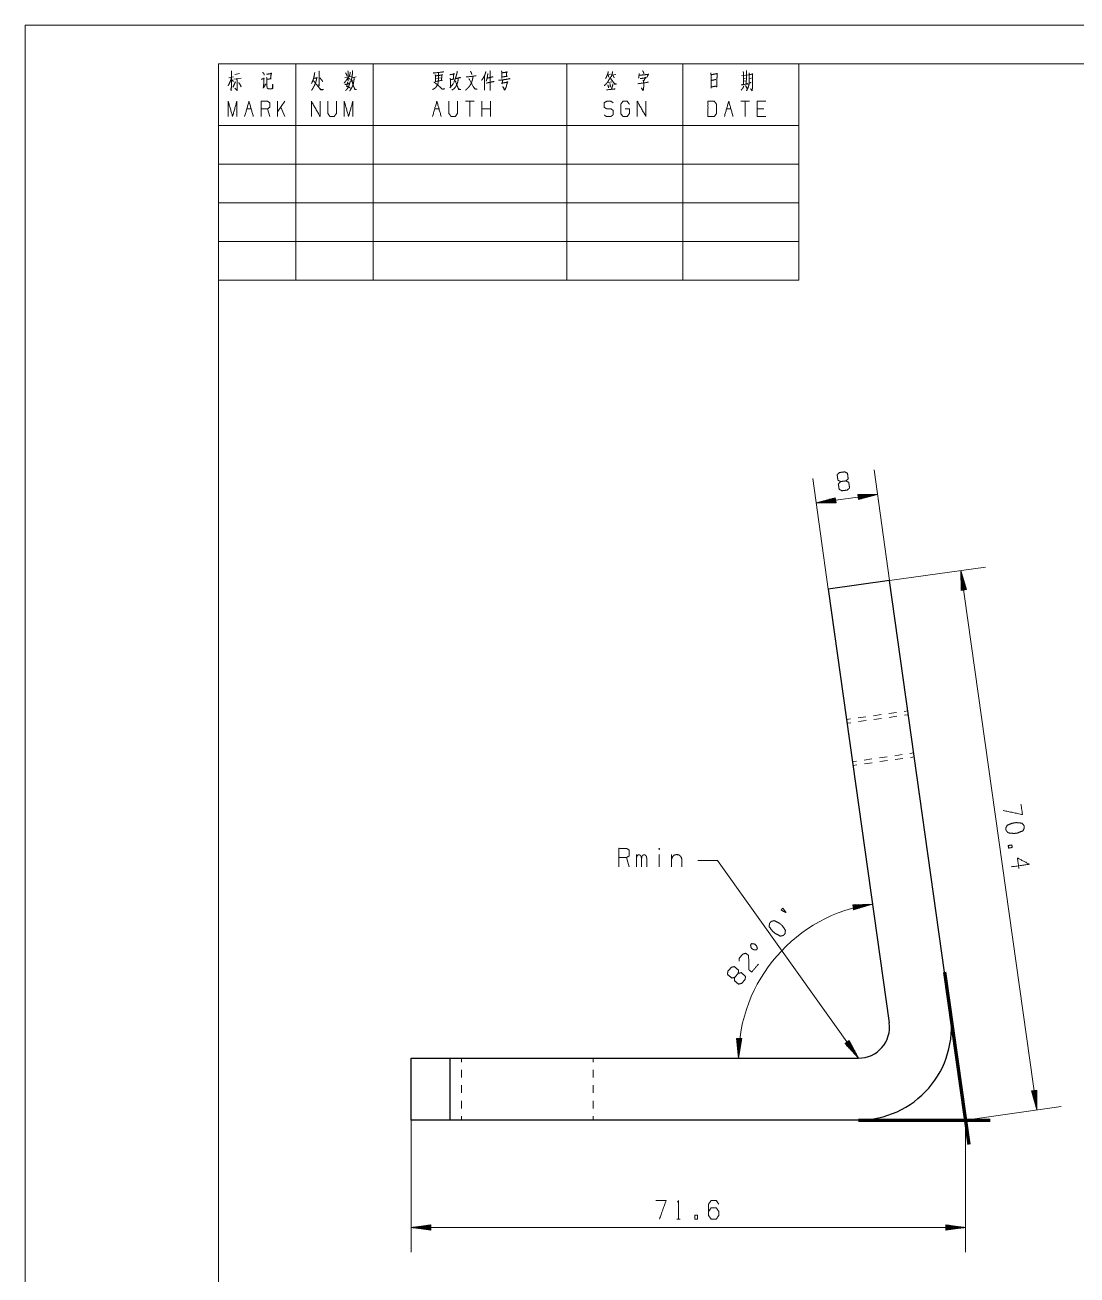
# Model space of a CAD drawing. Header units: millimetres. Extents: x 0 to 210, y 0 to 297.
# Drawn here: x 0 to 135.9, y 135.4 to 297 of the extents above; entities that cross this region are included whole.
import ezdxf

# ---------------------------------------------------------------- set-up
doc = ezdxf.new("R2010")
doc.units = ezdxf.units.MM
doc.layers.add('1', color=7, linetype='Continuous', true_color=0xffffff)

msp = doc.modelspace()

# ---------------------------------------------------------------- linework, layer by layer
at = {"layer": '1', "color": 132, "linetype": 'Continuous', "lineweight": 18}
for p, q in [((0, 297), (0, 0)), ((210, 297), (0, 297)), ((25, 292), (25, 264)), ((25, 292), (100, 292)), ((25, 292), (100, 292)), ((25, 292), (100, 292)), ((25, 292), (25, 5)), ((205, 292), (25, 292)), ((35, 292), (35, 264)), ((45, 292), (45, 264)), ((70, 292), (70, 264)), ((85, 292), (85, 264)), ((100, 292), (100, 264)), ((25, 284), (100, 284)), ((25, 279), (100, 279)), ((25, 274), (100, 274)), ((25, 269), (100, 269)), ((25, 264), (100, 264))]:
    msp.add_line(p, q, dxfattribs=at)
at = {"layer": '1', "color": 95, "linetype": 'Continuous', "lineweight": 18}
for p, q in [((26.34, 290.18), (26.96, 290.3)), ((26.7, 289.95), (26.92, 289.68)), ((26.99, 289.99), (27.95, 290.14)), ((27.13, 290.61), (27.71, 290.74)), ((41.34, 290.22), (42.13, 290.38)), ((42.25, 290.16), (42.79, 290.28)), ((53.17, 290.09), (53.7, 290.18)), ((54.91, 288.87), (55.37, 289.43)), ((75.25, 290.57), (75.67, 290.63)), ((75.35, 290.55), (75.45, 290.24)), ((75.83, 289.64), (75.37, 289.56)), ((75.82, 290.51), (76.35, 290.61)), ((75.98, 290.49), (76.11, 290.16)), ((92.56, 290.43), (93.43, 290.55)), ((92.84, 290.07), (93.11, 290.14)), ((92.86, 289.72), (93.09, 289.78)), ((93.6, 290.05), (93.85, 290.12)), ((28.66, 286.17), (29.22, 286.17)), ((31.62, 285.18), (31.34, 286.17)), ((33.59, 287.14), (32.63, 285.78)), ((32.63, 285.18), (32.63, 287.14)), ((33.59, 285.18), (33.04, 286.36)), ((52.94, 286.17), (53.49, 286.17)), ((58.02, 287.14), (56.9, 287.14)), ((57.46, 287.14), (57.46, 285.18)), ((59.02, 285.18), (59.02, 287.14)), ((60.14, 286.17), (59.02, 286.17)), ((60.14, 285.18), (60.14, 287.14)), ((90.65, 286.17), (91.2, 286.17)), ((93.6, 287.14), (92.49, 287.14)), ((93.05, 287.14), (93.05, 285.18)), ((95.45, 286.17), (94.61, 286.17)), ((78.07, 188.2), (77.73, 189.4)), ((79, 188.2), (79, 189.77)), ((81.95, 189.77), (81.95, 188.2)), ((83.55, 189.77), (83.55, 188.2)), ((84.23, 142.68), (84.65, 142.68))]:
    msp.add_line(p, q, dxfattribs=at)
at = {"layer": '1', "color": 13, "linetype": 'Continuous', "lineweight": 18}
for p, q in [((111.72, 225.19), (109.71, 239.49)), ((103.79, 224.08), (101.78, 238.37)), ((110.15, 236.34), (102.23, 235.23)), ((104.69, 235.91), (102.23, 235.23)), ((104.7, 235.91), (104.66, 235.9)), ((104.7, 235.91), (104.66, 235.9)), ((104.79, 235.25), (104.69, 235.91)), ((110.15, 236.34), (107.59, 236.32)), ((107.59, 236.26), (108.01, 236.32)), ((107.59, 236.31), (107.62, 236.32)), ((107.59, 236.31), (107.62, 236.32)), ((107.59, 236.32), (107.68, 235.66)), ((107.6, 236.21), (108.4, 236.33)), ((107.61, 236.16), (108.79, 236.33)), ((107.62, 236.06), (109.56, 236.34)), ((107.62, 236.11), (109.18, 236.33)), ((107.63, 236.01), (109.95, 236.34)), ((107.64, 235.96), (109.96, 236.29)), ((107.64, 235.91), (109.59, 236.19)), ((107.65, 235.86), (109.21, 236.08)), ((107.66, 235.81), (108.84, 235.98)), ((107.66, 235.76), (108.46, 235.87)), ((107.68, 235.66), (110.15, 236.34)), ((102.23, 235.23), (104.79, 235.25)), ((104.74, 235.61), (102.41, 235.28)), ((104.74, 235.56), (102.42, 235.23)), ((104.73, 235.66), (102.79, 235.38)), ((104.75, 235.51), (102.81, 235.23)), ((104.72, 235.71), (103.16, 235.49)), ((104.76, 235.46), (103.2, 235.24)), ((104.72, 235.76), (103.54, 235.59)), ((104.77, 235.41), (103.59, 235.24)), ((104.71, 235.81), (103.91, 235.7)), ((104.77, 235.35), (103.98, 235.24)), ((104.7, 235.86), (104.29, 235.8)), ((104.78, 235.3), (104.37, 235.25)), ((104.79, 235.25), (104.76, 235.25)), ((104.79, 235.25), (104.76, 235.25)), ((107.67, 235.71), (108.09, 235.77)), ((107.68, 235.66), (107.71, 235.67)), ((107.68, 235.66), (107.71, 235.67)), ((111.72, 225.19), (124.09, 226.93)), ((121.63, 224.02), (120.94, 226.49)), ((120.94, 226.49), (120.97, 223.92)), ((130.74, 156.77), (120.94, 226.49)), ((121.27, 223.97), (120.95, 226.29)), ((121.32, 223.97), (121, 226.3)), ((121.22, 223.96), (120.95, 225.9)), ((121.17, 223.95), (120.95, 225.51)), ((121.12, 223.95), (120.96, 225.12)), ((121.07, 223.94), (120.96, 224.74)), ((121.37, 223.98), (121.1, 225.92)), ((121.42, 223.99), (121.2, 225.55)), ((121.47, 224), (121.31, 225.17)), ((121.52, 224), (121.41, 224.8)), ((121.02, 223.93), (120.96, 224.35)), ((120.97, 223.92), (121.63, 224.02)), ((120.97, 223.93), (120.97, 223.96)), ((120.97, 223.93), (120.97, 223.96)), ((121.57, 224.01), (121.52, 224.42)), ((121.62, 224.02), (121.62, 224.05)), ((121.62, 224.02), (121.62, 224.05)), ((86.92, 189.01), (89.46, 189.01)), ((89.46, 189.01), (107.71, 163.47)), ((109.51, 183.39), (106.95, 183.29)), ((106.95, 183.29), (106.98, 183.29)), ((106.95, 183.29), (106.98, 183.29)), ((106.95, 183.29), (107.06, 182.63)), ((106.96, 183.24), (107.37, 183.31)), ((106.97, 183.19), (107.76, 183.32)), ((106.98, 183.14), (108.15, 183.34)), ((106.99, 183.04), (108.93, 183.37)), ((106.99, 183.09), (108.54, 183.35)), ((107, 182.99), (109.32, 183.39)), ((107.01, 182.94), (109.33, 183.34)), ((107.02, 182.89), (108.95, 183.22)), ((107.03, 182.84), (108.58, 183.1)), ((107.04, 182.79), (108.21, 182.99)), ((107.05, 182.74), (107.84, 182.87)), ((107.06, 182.63), (109.51, 183.39)), ((107.06, 182.69), (107.47, 182.76)), ((107.06, 182.64), (107.1, 182.64)), ((107.06, 182.64), (107.1, 182.64)), ((91.94, 166.02), (92.2, 163.47)), ((92.61, 166), (91.94, 166.02)), ((91.95, 166.02), (91.95, 165.99)), ((91.95, 166.02), (91.95, 165.99)), ((92, 166.02), (91.98, 165.6)), ((92.05, 166.02), (92.02, 165.22)), ((92.1, 166.02), (92.06, 164.83)), ((92.15, 166.02), (92.1, 164.44)), ((92.2, 166.02), (92.14, 164.06)), ((92.25, 166.01), (92.18, 163.67)), ((92.2, 163.47), (92.61, 166)), ((92.3, 166.01), (92.23, 163.67)), ((92.35, 166.01), (92.29, 164.05)), ((92.4, 166.01), (92.35, 164.43)), ((92.45, 166.01), (92.42, 164.82)), ((92.5, 166.01), (92.48, 165.2)), ((92.56, 166), (92.54, 165.59)), ((92.61, 166), (92.61, 165.97)), ((92.61, 166), (92.61, 165.97)), ((106.5, 165.74), (105.96, 165.35)), ((105.96, 165.35), (105.98, 165.32)), ((105.96, 165.35), (105.98, 165.32)), ((105.96, 165.35), (107.71, 163.47)), ((106, 165.38), (106.25, 165.04)), ((106.05, 165.41), (106.51, 164.75)), ((106.09, 165.44), (106.78, 164.47)), ((106.13, 165.47), (107.04, 164.19)), ((106.17, 165.5), (107.31, 163.9)), ((106.21, 165.53), (107.58, 163.62)), ((106.25, 165.56), (107.62, 163.65)), ((106.29, 165.59), (107.43, 163.99)), ((106.34, 165.62), (107.25, 164.33)), ((106.38, 165.64), (107.07, 164.68)), ((106.42, 165.67), (106.89, 165.02)), ((106.46, 165.7), (106.7, 165.36)), ((107.71, 163.47), (106.5, 165.74)), ((106.5, 165.73), (106.52, 165.71)), ((106.5, 165.73), (106.52, 165.71)), ((130.72, 159.33), (130.06, 159.24)), ((130.06, 159.24), (130.07, 159.21)), ((130.06, 159.24), (130.07, 159.21)), ((130.06, 159.24), (130.74, 156.77)), ((130.11, 159.25), (130.17, 158.83)), ((130.16, 159.26), (130.27, 158.46)), ((130.21, 159.26), (130.38, 158.08)), ((130.26, 159.27), (130.48, 157.71)), ((130.31, 159.28), (130.59, 157.33)), ((130.36, 159.28), (130.69, 156.96)), ((130.41, 159.29), (130.74, 156.97)), ((130.46, 159.3), (130.74, 157.36)), ((130.51, 159.3), (130.73, 157.74)), ((130.56, 159.31), (130.73, 158.13)), ((130.61, 159.32), (130.73, 158.52)), ((130.67, 159.33), (130.72, 158.91)), ((130.72, 159.33), (130.72, 159.3)), ((130.72, 159.33), (130.72, 159.3)), ((130.74, 156.77), (130.72, 159.33)), ((121.51, 155.47), (133.89, 157.21)), ((49.9, 155.47), (49.9, 138.41)), ((121.51, 155.47), (121.51, 138.41)), ((52.44, 141.92), (49.9, 141.59)), ((49.9, 141.59), (52.44, 141.25)), ((49.9, 141.59), (121.51, 141.59)), ((52.44, 141.61), (50.1, 141.61)), ((52.44, 141.56), (50.1, 141.56)), ((52.44, 141.67), (50.48, 141.67)), ((52.44, 141.51), (50.48, 141.51)), ((52.44, 141.72), (50.87, 141.72)), ((52.44, 141.46), (50.87, 141.46)), ((52.44, 141.77), (51.26, 141.77)), ((52.44, 141.41), (51.26, 141.41)), ((52.44, 141.82), (51.64, 141.82)), ((52.44, 141.36), (51.64, 141.36)), ((52.44, 141.87), (52.03, 141.87)), ((52.44, 141.31), (52.03, 141.31)), ((52.44, 141.92), (52.41, 141.92)), ((52.44, 141.92), (52.41, 141.92)), ((52.44, 141.26), (52.41, 141.26)), ((52.44, 141.26), (52.41, 141.26)), ((52.44, 141.25), (52.44, 141.92)), ((118.97, 141.92), (119.01, 141.92)), ((118.97, 141.92), (119.01, 141.92)), ((118.97, 141.92), (118.97, 141.25)), ((121.51, 141.59), (118.97, 141.92)), ((118.97, 141.87), (119.39, 141.87)), ((118.97, 141.82), (119.78, 141.82)), ((118.97, 141.77), (120.16, 141.77)), ((118.97, 141.72), (120.55, 141.72)), ((118.97, 141.67), (120.93, 141.67)), ((118.97, 141.61), (121.32, 141.61)), ((118.97, 141.25), (121.51, 141.59)), ((118.97, 141.56), (121.32, 141.56)), ((118.97, 141.51), (120.93, 141.51)), ((118.97, 141.46), (120.55, 141.46)), ((118.97, 141.41), (120.16, 141.41)), ((118.97, 141.36), (119.78, 141.36)), ((118.97, 141.31), (119.39, 141.31)), ((118.97, 141.26), (119.01, 141.26)), ((118.97, 141.26), (119.01, 141.26))]:
    msp.add_line(p, q, dxfattribs=at)
at = {"layer": '1', "color": 30, "linetype": 'Continuous', "lineweight": 25}
for p, q in [((111.72, 225.19), (103.79, 224.08)), ((118.83, 174.59), (111.72, 225.19)), ((103.79, 224.08), (111.67, 168.03)), ((118.83, 174.57), (119.59, 169.14)), ((49.9, 163.47), (54.9, 163.47)), ((49.9, 155.47), (49.9, 163.47)), ((54.9, 163.47), (54.9, 155.47)), ((54.9, 163.47), (107.71, 163.47)), ((54.9, 155.47), (49.9, 155.47)), ((107.71, 155.47), (54.9, 155.47))]:
    msp.add_line(p, q, dxfattribs=at)
at = {"layer": '1', "color": 43, "linetype": 'Continuous', "lineweight": 18}
for p, q in [((106.65, 207.31), (106.16, 207.24)), ((106.65, 207.31), (106.16, 207.24)), ((106.72, 206.82), (106.23, 206.75)), ((108.63, 207.59), (107.64, 207.45)), ((108.63, 207.59), (107.64, 207.45)), ((108.7, 207.09), (107.71, 206.96)), ((110.62, 207.87), (109.63, 207.73)), ((110.62, 207.87), (109.63, 207.73)), ((110.68, 207.37), (109.69, 207.23)), ((112.6, 208.15), (111.61, 208.01)), ((112.6, 208.15), (111.61, 208.01)), ((112.67, 207.65), (111.68, 207.51)), ((114.08, 208.35), (113.59, 208.29)), ((114.08, 208.35), (113.59, 208.29)), ((114.15, 207.86), (113.66, 207.79)), ((108.41, 202), (109.4, 202.14)), ((110.39, 202.28), (111.38, 202.42)), ((112.37, 202.56), (113.36, 202.7)), ((113.43, 202.2), (112.44, 202.07)), ((113.43, 202.2), (112.44, 202.07)), ((114.35, 202.84), (114.85, 202.91)), ((114.92, 202.41), (114.42, 202.34)), ((114.92, 202.41), (114.42, 202.34)), ((106.92, 201.8), (107.42, 201.86)), ((107.49, 201.37), (106.99, 201.3)), ((107.49, 201.37), (106.99, 201.3)), ((109.47, 201.65), (108.48, 201.51)), ((109.47, 201.65), (108.48, 201.51)), ((111.45, 201.93), (110.46, 201.79)), ((111.45, 201.93), (110.46, 201.79)), ((56.4, 163.47), (56.4, 162.97)), ((73.4, 162.97), (73.4, 163.47)), ((56.4, 161.97), (56.4, 160.97)), ((73.4, 160.97), (73.4, 161.97)), ((56.4, 159.97), (56.4, 158.97)), ((73.4, 158.97), (73.4, 159.97)), ((56.4, 157.97), (56.4, 156.97)), ((73.4, 156.97), (73.4, 157.97)), ((56.4, 155.97), (56.4, 155.47)), ((73.4, 155.47), (73.4, 155.97))]:
    msp.add_line(p, q, dxfattribs=at)
at = {"layer": '1', "color": 252, "linetype": 'Continuous', "lineweight": 70}
for p, q in [((118.83, 174.59), (121.96, 152.33)), ((107.71, 155.47), (124.69, 155.47))]:
    msp.add_line(p, q, dxfattribs=at)
at = {"layer": '1', "color": 13, "linetype": 'Continuous', "lineweight": 18}
msp.add_arc((112.31, 163.47), 20.11, 98, 180, dxfattribs=at)
at = {"layer": '1', "color": 30, "linetype": 'Continuous', "lineweight": 25}
for centre, radius, start in [((106.94, 172.92), 12, 7.8954), ((107.71, 167.47), 12, 270), ((107.71, 167.47), 4, 270)]:
    msp.add_arc(centre, radius, start, 8, dxfattribs=at)
at = {"layer": '1', "color": 95, "linetype": 'Continuous', "lineweight": 18}
for points, knots in [([(26.67, 291.07), (26.66, 288.89), (26.63, 288.5), (26.61, 288.71), (26.64, 288.94)], [0, 0, 0.723303, 0.854546, 0.923601, 1, 1]), ([(30.7, 290.88), (30.87, 290.72), (30.92, 290.63), (30.92, 290.53), (30.9, 290.67)], [0, 0, 0.413146, 0.573572, 0.750721, 1, 1]), ([(31.19, 290.63), (31.87, 290.74), (31.82, 290.8), (31.73, 290.05), (31.82, 290.05), (31.25, 289.99)], [0, 0, 0.313958, 0.349012, 0.694882, 0.735357, 1, 1]), ([(37.43, 290.84), (37.42, 290.72), (37.34, 290.3), (37.26, 290.01), (37.18, 289.8), (37.09, 289.6), (37.01, 289.43)], [0, 0, 0.084498, 0.36853, 0.573114, 0.721457, 0.873368, 1, 1]), ([(37.97, 291.05), (38.02, 290.94), (38, 290.84), (37.99, 289.12), (37.97, 289.23), (38, 289.45)], [0, 0, 0.049543, 0.095606, 0.852767, 0.898838, 1, 1]), ([(41.73, 291.07), (41.76, 290.92), (41.76, 289.78), (41.73, 289.93), (41.76, 290.05)], [0, 0, 0.094654, 0.823636, 0.91829, 1, 1]), ([(42.03, 290.92), (42.03, 290.82), (41.91, 290.34)], [0, 0, 0.174301, 1, 1]), ([(42.33, 291.11), (42.33, 290.98), (42.32, 290.76), (42.27, 290.47), (42.23, 290.16), (42.17, 289.91), (42.1, 289.68), (42.08, 289.62)], [0, 0, 0.081852, 0.232243, 0.425429, 0.63211, 0.800313, 0.957953, 1, 1]), ([(53.44, 290.84), (53.42, 290.18), (53.41, 289.85), (53.39, 289.66), (53.38, 289.56), (53.36, 289.43), (53.32, 289.31), (53.27, 289.2), (53.14, 289.02), (53, 288.85), (52.79, 288.73), (52.69, 288.67), (52.65, 288.65)], [0, 0, 0.263783, 0.395771, 0.470171, 0.511786, 0.56157, 0.614019, 0.658777, 0.749614, 0.837596, 0.932985, 0.980677, 1, 1]), ([(52.76, 290.82), (52.82, 290.78), (52.85, 290.8), (54.11, 290.94), (54.07, 290.96), (53.92, 290.92)], [0, 0, 0.045522, 0.068286, 0.872626, 0.90344, 1, 1]), ([(55.85, 291.05), (55.82, 290.8), (55.73, 290.47), (55.62, 290.12), (55.53, 289.89), (55.47, 289.72), (55.41, 289.58)], [0, 0, 0.162457, 0.385014, 0.625897, 0.784413, 0.898493, 1, 1]), ([(57.56, 291.03), (57.66, 290.84), (57.71, 290.72), (57.74, 290.59)], [0, 0, 0.450481, 0.729637, 1, 1]), ([(59.55, 290.98), (59.48, 290.72), (59.38, 290.47), (59.26, 290.24), (59.14, 290.05), (59, 289.85)], [0, 0, 0.21836, 0.428744, 0.629221, 0.801494, 1, 1]), ([(60.08, 291.07), (60.12, 290.98), (60.09, 291.03), (60.11, 288.54), (60.09, 288.73), (60.11, 289.04)], [0, 0, 0.029975, 0.04619, 0.840789, 0.900562, 1, 1]), ([(61.57, 291.07), (61.63, 290.82), (61.63, 290.09), (61.63, 290.28), (62.33, 290.38), (62.21, 290.38), (62.24, 290.9), (62.26, 290.98), (62.29, 290.92), (62.19, 290.9), (61.63, 290.82)], [0, 0, 0.076614, 0.294117, 0.350048, 0.563214, 0.598361, 0.753971, 0.779215, 0.799829, 0.831205, 1, 1]), ([(75.37, 290.98), (75.35, 290.84), (75.23, 290.53), (75.13, 290.28), (75.01, 290.07)], [0, 0, 0.148006, 0.485257, 0.758321, 1, 1]), ([(75.91, 290.98), (75.92, 290.88), (75.75, 290.3)], [0, 0, 0.147218, 1, 1]), ([(79.78, 291.09), (79.89, 290.96), (79.93, 290.86), (79.96, 290.69)], [0, 0, 0.364604, 0.619196, 1, 1]), ([(92.8, 290.98), (92.83, 290.86), (92.83, 289.31)], [0, 0, 0.075954, 1, 1]), ([(93.21, 291.11), (93.24, 290.98), (93.19, 289.37)], [0, 0, 0.073211, 1, 1]), ([(93.55, 290.82), (93.59, 290.59), (93.59, 290.14), (93.57, 289.64), (93.55, 289.33), (93.47, 289), (93.38, 288.79), (93.22, 288.48)], [0, 0, 0.096217, 0.285187, 0.491418, 0.620825, 0.76157, 0.854869, 1, 1]), ([(26.67, 290.16), (26.6, 289.91), (26.48, 289.62), (26.35, 289.35), (26.23, 289.14)], [0, 0, 0.233514, 0.515368, 0.78555, 1, 1]), ([(27.18, 289.66), (27.17, 289.58), (26.86, 288.96)], [0, 0, 0.108202, 1, 1]), ([(27.37, 289.99), (27.42, 289.87), (27.42, 288.83), (27.4, 288.6), (27.39, 288.52), (27.11, 288.85), (27.39, 288.56)], [0, 0, 0.056947, 0.504404, 0.603051, 0.639405, 0.826366, 1, 1]), ([(27.61, 289.58), (27.87, 289.16), (27.92, 289), (27.81, 289.27)], [0, 0, 0.516563, 0.696901, 1, 1]), ([(30.53, 289.99), (30.92, 290.09), (30.86, 290.16), (30.83, 288.96), (30.77, 288.83), (31.12, 289.41)], [0, 0, 0.158008, 0.19221, 0.673433, 0.728446, 1, 1]), ([(31.22, 290.22), (31.25, 289.91), (31.25, 289.2), (31.27, 288.98), (31.3, 288.87), (31.34, 288.81), (31.41, 288.77), (31.53, 288.75), (31.66, 288.73), (32.03, 288.79), (32, 289.33), (32, 288.79)], [0, 0, 0.097093, 0.316208, 0.387239, 0.42073, 0.444406, 0.470581, 0.507596, 0.549105, 0.664641, 0.832445, 1, 1]), ([(37.28, 290.09), (37.75, 290.18), (37.71, 290.22), (37.68, 290.03), (37.62, 289.76), (37.56, 289.6), (37.48, 289.37), (37.4, 289.18), (37.28, 288.98), (37.2, 288.81), (37.02, 288.56)], [0, 0, 0.202443, 0.228131, 0.308408, 0.425631, 0.500403, 0.604281, 0.689483, 0.790714, 0.870506, 1, 1]), ([(37.28, 289.8), (38.22, 288.62), (38.56, 288.65), (38.54, 288.65), (38.24, 288.67), (38.08, 288.81)], [0, 0, 0.632183, 0.773704, 0.779845, 0.909108, 1, 1]), ([(38.1, 290.16), (38.13, 290.14), (38.4, 289.8), (38.47, 289.68)], [0, 0, 0.059448, 0.761031, 1, 1]), ([(41.75, 290.24), (41.62, 290.01), (41.48, 289.8), (41.35, 289.64), (41.22, 289.49)], [0, 0, 0.287221, 0.555142, 0.786181, 1, 1]), ([(41.34, 289.31), (41.97, 289.45), (41.98, 289.64), (41.98, 289.56), (41.91, 289.31), (41.81, 289.04), (41.7, 288.83), (41.59, 288.71), (41.48, 288.58), (41.41, 288.52)], [0, 0, 0.30447, 0.39258, 0.431622, 0.553714, 0.689469, 0.798362, 0.878841, 0.954752, 1, 1]), ([(41.43, 290.8), (41.56, 290.57), (41.59, 290.43)], [0, 0, 0.640221, 1, 1]), ([(41.72, 289.66), (41.56, 289.08), (41.66, 289.04), (41.78, 289), (41.89, 288.94), (42.04, 288.85)], [0, 0, 0.5291, 0.62629, 0.735524, 0.852093, 1, 1]), ([(41.76, 290.2), (41.94, 290.07), (42.03, 289.97)], [0, 0, 0.613122, 1, 1]), ([(42.54, 290.16), (42.49, 289.8), (42.45, 289.56), (42.41, 289.35), (42.35, 289.16), (42.23, 288.91), (42.13, 288.73), (42.01, 288.56), (41.92, 288.48)], [0, 0, 0.19438, 0.332636, 0.448614, 0.555649, 0.70616, 0.822692, 0.933847, 1, 1]), ([(42.22, 289.89), (42.25, 289.85), (42.39, 289.27), (42.49, 289), (42.6, 288.71), (42.63, 288.65), (42.85, 288.67), (42.63, 288.69), (42.55, 288.81)], [0, 0, 0.026721, 0.341749, 0.493483, 0.655465, 0.691641, 0.80784, 0.924039, 1, 1]), ([(52.82, 289.6), (52.89, 289.6), (53.17, 289.37), (53.41, 289.16), (53.63, 288.98), (53.9, 288.71), (54.23, 288.75), (53.92, 288.71), (53.82, 288.79)], [0, 0, 0.033467, 0.197839, 0.340788, 0.472468, 0.649452, 0.797921, 0.939753, 1, 1]), ([(53, 290.59), (53.04, 290.41), (53.04, 289.66), (53.03, 289.7), (53.89, 289.85), (53.8, 289.85), (53.89, 290.63), (53.92, 290.57), (53.87, 290.53), (53.04, 290.43)], [0, 0, 0.051663, 0.252803, 0.264656, 0.500971, 0.524672, 0.738301, 0.756829, 0.773117, 1, 1]), ([(54.88, 290.57), (55.47, 290.67), (55.41, 290.74), (55.34, 290.01), (55.41, 290.01), (54.97, 289.93), (54.94, 290.12), (54.97, 289.89), (54.96, 288.96)], [0, 0, 0.181366, 0.207406, 0.429567, 0.451891, 0.588199, 0.645735, 0.715777, 1, 1]), ([(55.98, 290.12), (55.98, 289.99), (55.92, 289.66), (55.86, 289.47), (55.81, 289.31), (55.73, 289.16), (55.65, 289.02), (55.54, 288.87), (55.31, 288.67), (55.13, 288.58)], [0, 0, 0.067236, 0.249298, 0.354996, 0.450079, 0.537949, 0.629663, 0.725721, 0.894899, 1, 1]), ([(55.54, 289.8), (55.59, 289.78), (56.04, 288.67), (56.32, 288.65), (56.06, 288.71), (55.98, 288.83)], [0, 0, 0.024909, 0.644018, 0.787117, 0.926016, 1, 1]), ([(55.62, 290.07), (56.27, 290.2), (56.2, 290.22), (56.08, 290.18)], [0, 0, 0.769962, 0.857327, 1, 1]), ([(57.88, 290.32), (57.88, 290.2), (57.81, 289.91), (57.74, 289.68), (57.65, 289.43), (57.52, 289.23), (57.5, 289.18), (57.42, 289.08), (57.31, 288.94), (57.18, 288.81), (57.06, 288.69), (56.93, 288.58)], [0, 0, 0.060656, 0.206644, 0.323463, 0.452143, 0.571976, 0.593424, 0.659716, 0.74639, 0.834816, 0.918178, 1, 1]), ([(57.02, 290.28), (58.29, 290.43), (58.21, 290.45), (58.12, 290.41)], [0, 0, 0.872478, 0.933903, 1, 1]), ([(57.34, 290.05), (57.4, 290.01), (58.1, 288.75), (58.43, 288.69), (58.12, 288.77), (58.02, 288.89)], [0, 0, 0.030854, 0.652647, 0.79375, 0.930716, 1, 1]), ([(59.38, 290.41), (59.39, 289.16), (59.39, 288.56), (59.38, 288.69), (59.39, 288.91)], [0, 0, 0.565717, 0.839123, 0.896086, 1, 1]), ([(59.57, 289.49), (60.61, 289.7), (60.53, 289.72), (60.4, 289.66)], [0, 0, 0.826976, 0.886334, 1, 1]), ([(59.8, 290.72), (59.76, 290.38), (59.7, 290.09), (59.64, 289.89), (59.6, 289.76)], [0, 0, 0.34211, 0.644851, 0.86512, 1, 1]), ([(59.8, 290.14), (60.47, 290.32), (60.4, 290.32), (60.28, 290.26)], [0, 0, 0.772509, 0.853435, 1, 1]), ([(61.18, 289.87), (61.37, 289.87), (61.75, 289.91), (62.68, 290.05), (62.58, 290.07), (62.43, 290.03)], [0, 0, 0.10704, 0.322386, 0.855626, 0.914427, 1, 1]), ([(61.73, 289.91), (61.63, 289.41), (61.6, 289.49), (62.38, 289.62), (62.33, 289.7), (62.33, 289.62), (62.24, 289.27), (62.19, 289.04), (62.11, 288.85), (62.05, 288.71), (62.01, 288.6), (61.98, 288.58), (61.72, 289.06), (62, 288.62)], [0, 0, 0.13637, 0.159981, 0.371157, 0.396349, 0.418604, 0.516111, 0.579311, 0.63312, 0.675133, 0.705357, 0.714996, 0.861275, 1, 1]), ([(75.64, 290.3), (75.63, 290.2), (75.39, 289.83), (75.38, 289.78), (75.26, 289.6), (75.06, 289.37), (74.85, 289.16)], [0, 0, 0.074337, 0.387309, 0.418539, 0.575027, 0.79286, 1, 1]), ([(75.31, 289.27), (75.38, 289), (75.38, 288.87), (75.37, 289.04)], [0, 0, 0.489807, 0.707975, 1, 1]), ([(75.58, 289.43), (75.64, 289.12), (75.61, 288.96), (75.61, 289.18)], [0, 0, 0.443891, 0.680119, 1, 1]), ([(75.61, 290.16), (76.2, 289.37), (76.43, 289.37), (76.2, 289.39), (76.08, 289.54)], [0, 0, 0.599324, 0.742451, 0.886135, 1, 1]), ([(75.95, 289.41), (75.95, 289.27), (75.77, 288.69)], [0, 0, 0.19307, 1, 1]), ([(79.2, 289.41), (80.57, 289.6), (80.49, 289.62), (80.28, 289.56)], [0, 0, 0.820202, 0.873508, 1, 1]), ([(79.34, 290.74), (79.34, 290.51), (79.33, 290.34), (79.3, 290.22), (79.27, 290.12)], [0, 0, 0.361949, 0.626223, 0.829034, 1, 1]), ([(79.34, 290.49), (80.57, 290.63), (80.56, 290.67), (80.37, 290.26)], [0, 0, 0.712481, 0.737756, 1, 1]), ([(79.49, 290.07), (80.25, 290.18), (80.21, 290.24), (79.92, 289.72)], [0, 0, 0.533866, 0.586729, 1, 1]), ([(79.87, 289.87), (79.9, 289.76), (79.93, 289.64), (79.94, 289.43), (79.94, 289), (79.93, 288.85), (79.9, 288.65), (79.86, 288.52), (79.64, 288.87), (79.87, 288.56)], [0, 0, 0.049623, 0.1085, 0.204239, 0.404798, 0.471991, 0.568442, 0.629223, 0.820578, 1, 1]), ([(88.61, 290.8), (88.64, 290.59), (88.66, 290.14), (88.67, 289.66), (88.67, 289.6), (88.67, 288.83), (88.67, 288.98), (89.24, 289.1), (89.36, 288.96), (89.39, 289.14), (89.39, 289.39), (89.4, 289.87), (89.42, 290.36), (89.42, 290.78), (89.43, 290.72), (88.66, 290.57)], [0, 0, 0.037589, 0.119519, 0.205166, 0.216331, 0.354043, 0.380097, 0.485125, 0.518622, 0.552532, 0.597196, 0.682843, 0.77221, 0.846648, 0.858119, 1, 1]), ([(88.67, 289.83), (89.24, 289.95), (89.18, 289.97), (89.05, 289.89)], [0, 0, 0.728512, 0.805958, 1, 1]), ([(92.52, 289.25), (93.43, 289.41), (93.38, 289.43), (93.33, 289.37)], [0, 0, 0.873246, 0.919206, 1, 1]), ([(93.57, 289.52), (93.6, 289.52), (93.84, 289.58)], [0, 0, 0.107799, 1, 1]), ([(93.59, 290.57), (94.03, 290.67), (93.98, 290.74), (93.98, 290.05), (94, 289.12), (93.98, 288.77), (93.97, 288.56), (93.95, 288.5), (93.74, 288.77), (93.94, 288.58)], [0, 0, 0.13308, 0.155522, 0.357051, 0.631901, 0.735808, 0.797028, 0.815849, 0.918301, 1, 1]), ([(75.12, 288.62), (76.23, 288.73), (76.16, 288.73), (75.99, 288.71)], [0, 0, 0.825897, 0.879998, 1, 1]), ([(92.86, 289.12), (92.84, 289.02), (92.73, 288.81), (92.62, 288.67), (92.52, 288.56)], [0, 0, 0.157085, 0.51447, 0.781154, 1, 1]), ([(93.09, 289.18), (93.25, 288.94), (93.25, 288.83), (93.19, 289.02)], [0, 0, 0.497679, 0.671694, 1, 1]), ([(26.26, 285.18), (26.26, 287.14), (26.82, 285.18), (27.37, 287.14), (27.37, 285.18)], [0, 0, 0.245192, 0.5, 0.754808, 1, 1]), ([(30.51, 285.18), (30.51, 287.14), (31.34, 287.14), (31.62, 286.96), (31.62, 286.36), (31.34, 286.17), (30.51, 286.17)], [0, 0, 0.400952, 0.571035, 0.639278, 0.761676, 0.829917, 1, 1]), ([(37.01, 285.18), (37.01, 287.14), (38.12, 285.18), (38.12, 287.14)], [0, 0, 0.317574, 0.682426, 1, 1]), ([(39.13, 287.14), (39.13, 285.57), (39.39, 285.18), (39.95, 285.18), (40.24, 285.57), (40.24, 287.14)], [0, 0, 0.337152, 0.438599, 0.557781, 0.662848, 1, 1]), ([(41.25, 285.18), (41.25, 287.14), (41.81, 285.18), (42.36, 287.14), (42.36, 285.18)], [0, 0, 0.245192, 0.5, 0.754808, 1, 1]), ([(54.78, 287.14), (54.78, 285.57), (55.05, 285.18), (55.6, 285.18), (55.89, 285.57), (55.89, 287.14)], [0, 0, 0.337152, 0.438599, 0.557781, 0.662848, 1, 1]), ([(74.85, 285.36), (75.13, 285.18), (75.7, 285.18), (75.98, 285.39), (75.98, 285.97), (75.7, 286.17), (75.15, 286.17), (74.85, 286.36), (74.85, 286.96), (75.15, 287.14), (75.7, 287.14), (75.98, 286.96)], [0, 0, 0.068035, 0.184054, 0.254521, 0.372333, 0.442799, 0.555843, 0.626367, 0.748393, 0.81892, 0.931964, 1, 1]), ([(77.55, 286.17), (78.1, 286.17), (78.1, 285.57), (77.82, 285.18), (77.25, 285.18), (76.97, 285.57), (76.97, 286.75), (77.27, 287.14), (77.81, 287.14), (78.09, 286.75)], [0, 0, 0.103295, 0.214797, 0.304261, 0.410274, 0.499739, 0.718892, 0.809956, 0.910533, 1, 1]), ([(79.11, 285.18), (79.11, 287.14), (80.22, 285.18), (80.22, 287.14)], [0, 0, 0.317574, 0.682426, 1, 1]), ([(88.25, 285.18), (89.07, 285.18), (89.36, 285.57), (89.36, 286.75), (89.07, 287.14), (88.25, 287.14), (88.25, 285.18)], [0, 0, 0.142133, 0.227159, 0.431787, 0.516817, 0.65895, 1, 1]), ([(90.37, 285.18), (90.93, 287.14), (91.48, 285.18)], [0, 0, 0.5, 1, 1]), ([(95.73, 285.18), (94.61, 285.18), (94.61, 287.14), (95.73, 287.14)], [0, 0, 0.265389, 0.734611, 1, 1]), ([(105.39, 237.99), (105.04, 238.17), (104.94, 238.88), (105.22, 239.15), (105.91, 239.25), (106.27, 239.07), (106.37, 238.35), (106.07, 238.08), (105.39, 237.99), (105.09, 237.69), (105.19, 237), (105.56, 236.8), (106.24, 236.89), (106.54, 237.16), (106.44, 237.88), (106.07, 238.08)], [0, 0, 0.047573, 0.136086, 0.183658, 0.267816, 0.317166, 0.405676, 0.455026, 0.539183, 0.590295, 0.675754, 0.726868, 0.811024, 0.860375, 0.948887, 1, 1]), ([(126.41, 195.47), (128.88, 194.96), (128.69, 196.29)], [0, 0, 0.652473, 1, 1]), ([(126.77, 192.88), (127.06, 192.58), (127.78, 192.51), (128.25, 192.57), (128.95, 192.85), (129.12, 193.21), (129.08, 193.54), (128.81, 193.84), (128.06, 193.92), (127.6, 193.84), (126.92, 193.58), (126.72, 193.21), (126.77, 192.88)], [0, 0, 0.067526, 0.183971, 0.260584, 0.380943, 0.44614, 0.500307, 0.565503, 0.685864, 0.762528, 0.878309, 0.945837, 1, 1]), ([(127.04, 190.96), (127.09, 190.63), (127.56, 190.69), (127.51, 191.02), (127.04, 190.96)], [0, 0, 0.207092, 0.5, 0.707092, 1, 1]), ([(76.72, 188.2), (76.72, 190.57), (77.73, 190.57), (78.07, 190.35), (78.07, 189.62), (77.73, 189.4), (76.72, 189.4)], [0, 0, 0.40095, 0.571034, 0.639277, 0.761673, 0.829916, 1, 1]), ([(79, 189.3), (79.05, 189.57), (79.23, 189.75), (79.42, 189.75), (79.6, 189.57), (79.67, 189.3), (79.67, 188.2)], [0, 0, 0.11888, 0.224457, 0.306984, 0.412562, 0.533088, 1, 1]), ([(79.67, 189.3), (79.72, 189.57), (79.9, 189.75), (80.11, 189.75), (80.27, 189.57), (80.34, 189.3), (80.34, 188.2)], [0, 0, 0.118606, 0.22394, 0.313763, 0.413916, 0.534164, 1, 1]), ([(81.95, 190.42), (81.98, 190.52), (81.95, 190.6), (81.91, 190.52), (81.95, 190.42)], [0, 0, 0.280588, 0.499995, 0.719407, 1, 1]), ([(83.55, 189.17), (83.66, 189.47), (83.85, 189.7), (84.1, 189.77), (84.33, 189.77), (84.58, 189.7), (84.77, 189.47), (84.88, 189.17), (84.88, 188.2)], [0, 0, 0.107749, 0.208453, 0.296012, 0.373821, 0.461381, 0.562084, 0.669833, 1, 1]), ([(128.42, 188), (128.23, 189.33), (129.78, 188.53), (127.43, 188.2)], [0, 0, 0.24587, 0.565295, 1, 1]), ([(98.34, 182.28), (97.7, 182.61), (97.92, 182.86), (98.34, 182.28)], [0, 0, 0.4066, 0.595724, 1, 1]), ([(98.22, 179.59), (98.25, 180), (97.84, 180.6), (97.48, 180.91), (96.81, 181.25), (96.42, 181.14), (96.2, 180.89), (96.15, 180.49), (96.58, 179.88), (96.95, 179.58), (97.59, 179.24), (98, 179.33), (98.22, 179.59)], [0, 0, 0.067525, 0.183972, 0.260585, 0.380944, 0.446143, 0.500308, 0.565504, 0.685863, 0.762529, 0.878311, 0.945837, 1, 1]), ([(94.48, 177.46), (94.63, 177.63), (94.52, 178), (94.28, 178.22), (93.89, 178.27), (93.74, 178.1), (93.84, 177.71), (94.08, 177.5), (94.48, 177.46)], [0, 0, 0.085685, 0.230397, 0.351583, 0.496296, 0.581975, 0.730396, 0.851586, 1, 1]), ([(92.26, 176.02), (92.3, 176.4), (92.75, 176.92), (93.14, 177.03), (93.5, 176.72), (93.52, 174.9), (93.89, 174.6), (94.77, 175.62)], [0, 0, 0.069692, 0.192975, 0.265274, 0.350228, 0.674743, 0.759754, 1, 1]), ([(91.7, 173.91), (91.32, 173.82), (90.77, 174.3), (90.81, 174.68), (91.26, 175.21), (91.65, 175.31), (92.2, 174.84), (92.15, 174.43), (91.7, 173.91), (91.66, 173.5), (92.19, 173.04), (92.6, 173.13), (93.05, 173.65), (93.1, 174.05), (92.56, 174.52), (92.15, 174.43)], [0, 0, 0.047573, 0.136086, 0.183658, 0.267813, 0.317165, 0.405677, 0.455029, 0.539185, 0.590297, 0.675757, 0.726869, 0.811026, 0.860375, 0.948887, 1, 1]), ([(81.99, 142.68), (82.83, 145.06), (81.49, 145.06)], [0, 0, 0.652471, 1, 1]), ([(84.3, 144.86), (84.44, 145.06), (84.44, 142.68)], [0, 0, 0.09349, 1, 1]), ([(88.32, 143.63), (88.64, 144.11), (89.33, 144.11), (89.66, 143.63), (89.66, 143.16), (89.33, 142.68), (88.64, 142.68), (88.32, 143.16), (88.32, 144.58), (88.64, 145.06), (89.33, 145.06), (89.66, 144.58)], [0, 0, 0.076963, 0.169761, 0.248073, 0.312018, 0.390331, 0.483128, 0.560092, 0.751927, 0.82889, 0.921688, 1, 1]), ([(86.54, 142.68), (86.88, 142.68), (86.88, 143.16), (86.54, 143.16), (86.54, 142.68)], [0, 0, 0.207088, 0.5, 0.707088, 1, 1])]:
    msp.add_open_spline(points, degree=1, knots=knots, dxfattribs=at)
for points in [[(28.38, 285.18), (28.94, 287.14), (29.5, 285.18)], [(52.66, 285.18), (53.22, 287.14), (53.77, 285.18)]]:
    msp.add_open_spline(points, degree=1, dxfattribs=at)

doc.saveas('drawing.dxf')
